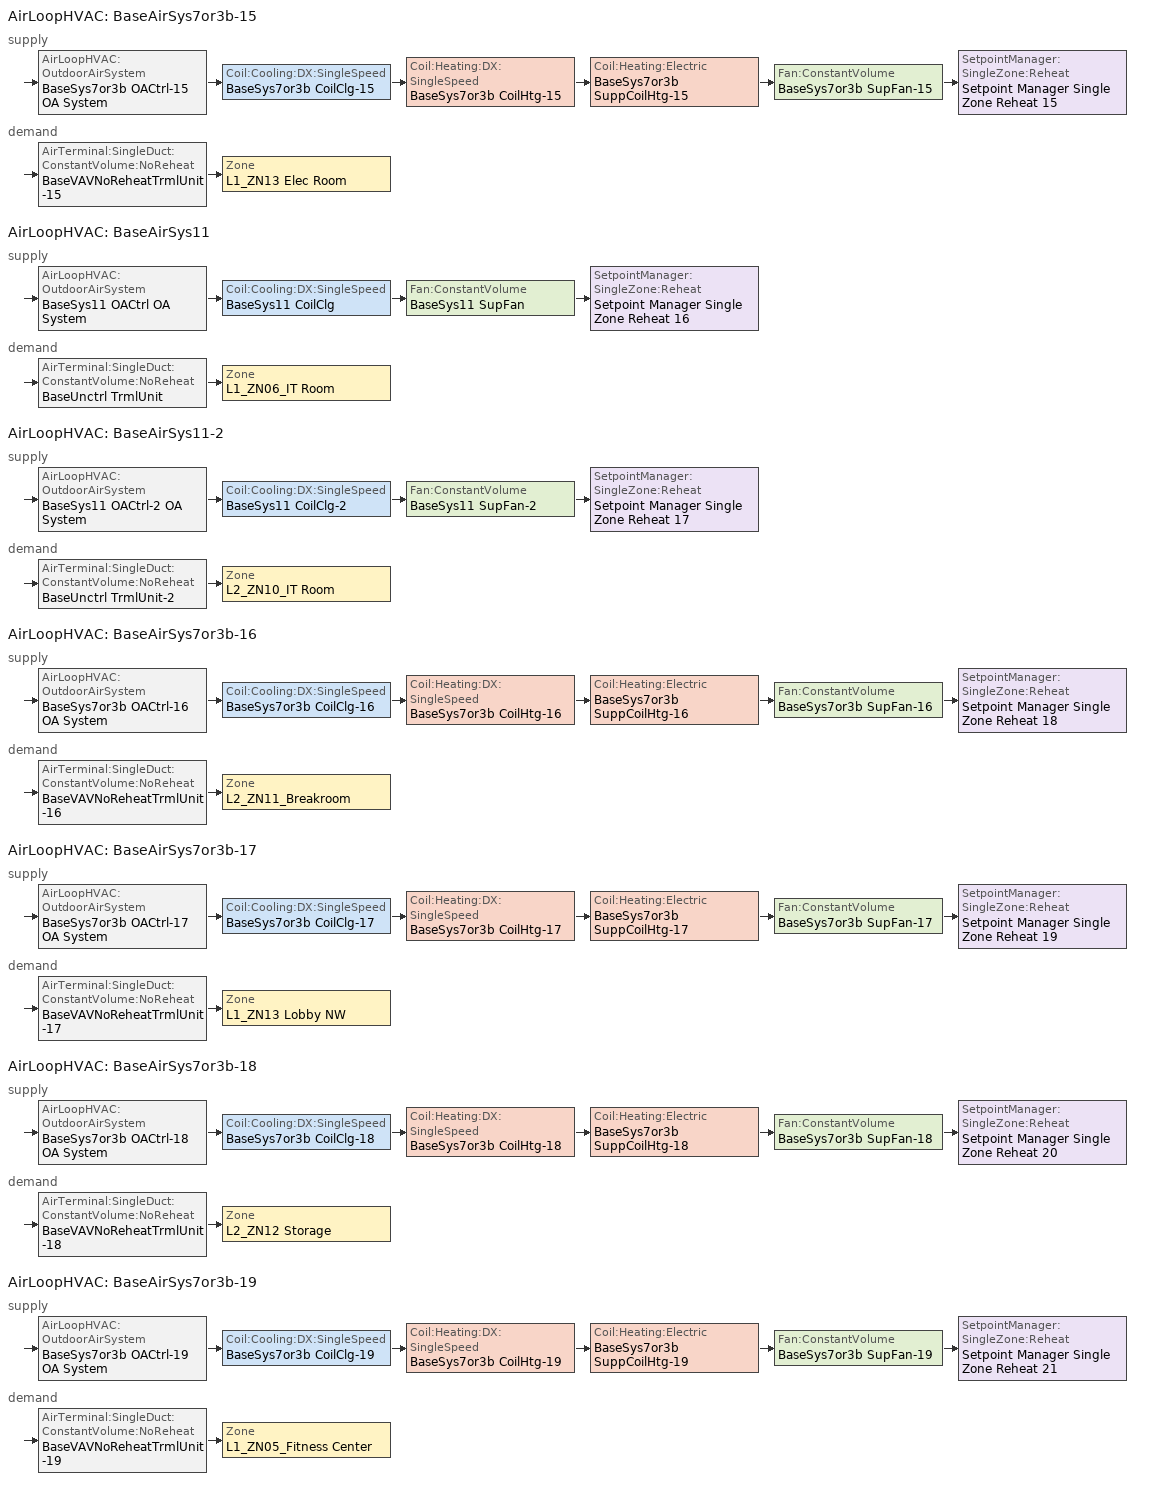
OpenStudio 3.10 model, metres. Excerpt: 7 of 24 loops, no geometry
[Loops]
AirLoopHVAC 'BaseAirSys7or3b-15'
 supply: AirLoopHVAC:OutdoorAirSystem 'BaseSys7or3b OACtrl-15 OA System' > Coil:Cooling:DX:SingleSpeed 'BaseSys7or3b CoilClg-15' > Coil:Heating:DX:SingleSpeed 'BaseSys7or3b CoilHtg-15' > Coil:Heating:Electric 'BaseSys7or3b SuppCoilHtg-15' > Fan:ConstantVolume 'BaseSys7or3b SupFan-15' > SetpointManager:SingleZone:Reheat 'Setpoint Manager Single Zone Reheat 15'
 demand: AirTerminal:SingleDuct:ConstantVolume:NoReheat 'BaseVAVNoReheatTrmlUnit-15' > Zone 'L1_ZN13 Elec Room'
AirLoopHVAC 'BaseAirSys11'
 supply: AirLoopHVAC:OutdoorAirSystem 'BaseSys11 OACtrl OA System' > Coil:Cooling:DX:SingleSpeed 'BaseSys11 CoilClg' > Fan:ConstantVolume 'BaseSys11 SupFan' > SetpointManager:SingleZone:Reheat 'Setpoint Manager Single Zone Reheat 16'
 demand: AirTerminal:SingleDuct:ConstantVolume:NoReheat 'BaseUnctrl TrmlUnit' > Zone 'L1_ZN06_IT Room'
AirLoopHVAC 'BaseAirSys11-2'
 supply: AirLoopHVAC:OutdoorAirSystem 'BaseSys11 OACtrl-2 OA System' > Coil:Cooling:DX:SingleSpeed 'BaseSys11 CoilClg-2' > Fan:ConstantVolume 'BaseSys11 SupFan-2' > SetpointManager:SingleZone:Reheat 'Setpoint Manager Single Zone Reheat 17'
 demand: AirTerminal:SingleDuct:ConstantVolume:NoReheat 'BaseUnctrl TrmlUnit-2' > Zone 'L2_ZN10_IT Room'
AirLoopHVAC 'BaseAirSys7or3b-16'
 supply: AirLoopHVAC:OutdoorAirSystem 'BaseSys7or3b OACtrl-16 OA System' > Coil:Cooling:DX:SingleSpeed 'BaseSys7or3b CoilClg-16' > Coil:Heating:DX:SingleSpeed 'BaseSys7or3b CoilHtg-16' > Coil:Heating:Electric 'BaseSys7or3b SuppCoilHtg-16' > Fan:ConstantVolume 'BaseSys7or3b SupFan-16' > SetpointManager:SingleZone:Reheat 'Setpoint Manager Single Zone Reheat 18'
 demand: AirTerminal:SingleDuct:ConstantVolume:NoReheat 'BaseVAVNoReheatTrmlUnit-16' > Zone 'L2_ZN11_Breakroom'
AirLoopHVAC 'BaseAirSys7or3b-17'
 supply: AirLoopHVAC:OutdoorAirSystem 'BaseSys7or3b OACtrl-17 OA System' > Coil:Cooling:DX:SingleSpeed 'BaseSys7or3b CoilClg-17' > Coil:Heating:DX:SingleSpeed 'BaseSys7or3b CoilHtg-17' > Coil:Heating:Electric 'BaseSys7or3b SuppCoilHtg-17' > Fan:ConstantVolume 'BaseSys7or3b SupFan-17' > SetpointManager:SingleZone:Reheat 'Setpoint Manager Single Zone Reheat 19'
 demand: AirTerminal:SingleDuct:ConstantVolume:NoReheat 'BaseVAVNoReheatTrmlUnit-17' > Zone 'L1_ZN13 Lobby NW'
AirLoopHVAC 'BaseAirSys7or3b-18'
 supply: AirLoopHVAC:OutdoorAirSystem 'BaseSys7or3b OACtrl-18 OA System' > Coil:Cooling:DX:SingleSpeed 'BaseSys7or3b CoilClg-18' > Coil:Heating:DX:SingleSpeed 'BaseSys7or3b CoilHtg-18' > Coil:Heating:Electric 'BaseSys7or3b SuppCoilHtg-18' > Fan:ConstantVolume 'BaseSys7or3b SupFan-18' > SetpointManager:SingleZone:Reheat 'Setpoint Manager Single Zone Reheat 20'
 demand: AirTerminal:SingleDuct:ConstantVolume:NoReheat 'BaseVAVNoReheatTrmlUnit-18' > Zone 'L2_ZN12 Storage'
AirLoopHVAC 'BaseAirSys7or3b-19'
 supply: AirLoopHVAC:OutdoorAirSystem 'BaseSys7or3b OACtrl-19 OA System' > Coil:Cooling:DX:SingleSpeed 'BaseSys7or3b CoilClg-19' > Coil:Heating:DX:SingleSpeed 'BaseSys7or3b CoilHtg-19' > Coil:Heating:Electric 'BaseSys7or3b SuppCoilHtg-19' > Fan:ConstantVolume 'BaseSys7or3b SupFan-19' > SetpointManager:SingleZone:Reheat 'Setpoint Manager Single Zone Reheat 21'
 demand: AirTerminal:SingleDuct:ConstantVolume:NoReheat 'BaseVAVNoReheatTrmlUnit-19' > Zone 'L1_ZN05_Fitness Center'
[Sizing:Zone] Zone Cooling Design Supply Air Temperature Input Method=TemperatureDifference; Zone Cooling Design Supply Air Temperature {C}=14; Zone Heating Design Supply Air Temperature Input Method=TemperatureDifference; Zone Heating Design Supply Air Temperature {C}=40; Zone Cooling Design Supply Air Humidity Ratio {kg-H2O/kg-air}=0.0085; Zone Heating Design Supply Air Humidity Ratio {kg-H2O/kg-air}=0.008; Zone Heating Sizing Factor=1; Zone Cooling Sizing Factor=1; Cooling Design Air Flow Method=DesignDay; Cooling Minimum Air Flow per Zone Floor Area {m3/s-m2}=0; Cooling Minimum Air Flow {m3/s}=0; Cooling Minimum Air Flow Fraction=0; Heating Design Air Flow Method=DesignDay; Heating Maximum Air Flow per Zone Floor Area {m3/s-m2}=0; Heating Maximum Air Flow {m3/s}=0; Heating Maximum Air Flow Fraction=0; Account for Dedicated Outdoor Air System=No; Dedicated Outdoor Air System Control Strategy=NeutralSupplyAir; Dedicated Outdoor Air Low Setpoint Temperature for Design {C}=autosize; Dedicated Outdoor Air High Setpoint Temperature for Design {C}=autosize; Zone Load Sizing Method=Sensible Load Only No Latent Load; Zone Latent Cooling Design Supply Air Humidity Ratio Input Method=HumidityRatioDifference; Zone Cooling Design Supply Air Humidity Ratio Difference {kgWater/kgDryAir}=0.005; Zone Latent Heating Design Supply Air Humidity Ratio Input Method=HumidityRatioDifference; Zone Humidification Design Supply Air Humidity Ratio Difference {kgWater/kgDryAir}=0.005; Sizing Option=Coincident
Name | Zone Cooling Design Supply Air Temperature Difference {deltaC} | Zone Heating Design Supply Air Temperature Difference {deltaC}
L1_ZN13 Elec Room; L2_ZN11_Breakroom; L1_ZN13 Lobby NW; L2_ZN12 Storage; L1_ZN05_Fitness Center | 11.1111 | 13.8889
L1_ZN06_IT Room; L2_ZN10_IT Room | 5.55556 | 19.4444
[Zone equipment]
L1_ZN13 Elec Room: L1_ZN13 Elec Room BaseExhFan, BaseVAVNoReheatTrmlUnit-15
L1_ZN06_IT Room: BaseUnctrl TrmlUnit
L2_ZN10_IT Room: BaseUnctrl TrmlUnit-2
L2_ZN11_Breakroom: L2_ZN11_Breakroom BaseExhFan, BaseVAVNoReheatTrmlUnit-16
L1_ZN13 Lobby NW: L1_ZN13 Lobby NW BaseExhFan, BaseVAVNoReheatTrmlUnit-17
L2_ZN12 Storage: L2_ZN12 Storage BaseExhFan, BaseVAVNoReheatTrmlUnit-18
L1_ZN05_Fitness Center: L1_ZN05_Fitness Center BaseExhFan, BaseVAVNoReheatTrmlUnit-19
[AirLoopHVAC] Design Return Air Flow Fraction of Supply Air Flow=1
Name | Availability Schedule | Design Supply Air Flow Rate {m3/s}
BaseAirSys7or3b-15 | SchoolHVACAvail | 0.04793
BaseAirSys11 | DataHVACAvail | 0.348464
BaseAirSys11-2 | DataHVACAvail | 0.361862
BaseAirSys7or3b-16 | SchoolHVACAvail | 0.356682
BaseAirSys7or3b-17 | SchoolHVACAvail | 0.283128
BaseAirSys7or3b-18 | SchoolHVACAvail | 0.230601
BaseAirSys7or3b-19 | SchoolHVACAvail | 0.571089
[Sizing:System] Central Heating Maximum System Air Flow Ratio=1; Preheat Design Temperature {C}=5.68434e-14; Preheat Design Humidity Ratio {kg-H2O/kg-Air}=0; Precool Design Temperature {C}=5.68434e-14; Precool Design Humidity Ratio {kg-H2O/kg-Air}=0; Central Heating Design Supply Air Temperature {C}=35; Sizing Option=NonCoincident; 100% Outdoor Air in Cooling=No; 100% Outdoor Air in Heating=No; Central Cooling Design Supply Air Humidity Ratio {kg-H2O/kg-Air}=0.0085; Central Heating Design Supply Air Humidity Ratio {kg-H2O/kg-Air}=0.008; Zone Maximum Outdoor Air Fraction=1; Cooling Supply Air Flow Rate Per Floor Area {m3/s-m2}=0.00996765; Cooling Fraction of Autosized Cooling Supply Air Flow Rate=1; Cooling Supply Air Flow Rate Per Unit Cooling Capacity {m3/s-W}=3.94755e-05; Heating Supply Air Flow Rate Per Floor Area {m3/s-m2}=0.00996765; Heating Fraction of Autosized Heating Supply Air Flow Rate=1; Heating Fraction of Autosized Cooling Supply Air Flow Rate=1; Heating Supply Air Flow Rate Per Unit Heating Capacity {m3/s-W}=3.15882e-05; Cooling Design Capacity Method=CoolingDesignCapacity; Cooling Design Capacity {W}=autosize; Cooling Design Capacity Per Floor Area {W/m2}=234.7; Fraction of Autosized Cooling Design Capacity=1; Heating Design Capacity Method=HeatingDesignCapacity; Heating Design Capacity {W}=autosize; Heating Design Capacity Per Floor Area {W/m2}=157; Fraction of Autosized Heating Design Capacity=1; Central Cooling Capacity Control Method=OnOff; Occupant Diversity=autosize
Name | Central Cooling Design Supply Air Temperature {C}
BaseAirSys7or3b-15; BaseAirSys7or3b-16; BaseAirSys7or3b-17; BaseAirSys7or3b-18; BaseAirSys7or3b-19 | 12.7778
BaseAirSys11; BaseAirSys11-2 | 18.3333
[Controller:OutdoorAir] Minimum Outdoor Air Flow Rate {m3/s}=0; Maximum Outdoor Air Flow Rate {m3/s}=Autosize; Economizer Control Action Type=ModulateFlow; Lockout Type=NoLockout; Minimum Limit Type=FixedMinimum; High Humidity Control=No; High Humidity Outdoor Air Flow Ratio=1; Control High Indoor Humidity Based on Outdoor Humidity Ratio=Yes; Heat Recovery Bypass Control Type=BypassWhenWithinEconomizerLimits; Economizer Operation Staging=InterlockedWithMechanicalCooling
Name | Economizer Control Type | Economizer Maximum Limit Enthalpy {J/kg} | Minimum Outdoor Air Schedule | Controller Mechanical Ventilation | Economizer Maximum Limit Dry-Bulb Temperature {C} | Maximum Fraction of Outdoor Air Schedule
BaseSys7or3b OACtrl-15 | NoEconomizer | 64000 | BaseSys7or3b OACtrl-15 Schedule | BaseSys7or3b OACtrl-15 Mech Vent Controller
BaseSys11 OACtrl | NoEconomizer | 64000 | BaseSys11 OACtrl Schedule | BaseSys11 OACtrl Mech Vent Controller
BaseSys11 OACtrl-2 | NoEconomizer | 64000 | BaseSys11 OACtrl-2 Schedule | BaseSys11 OACtrl-2 Mech Vent Controller
BaseSys7or3b OACtrl-16 | NoEconomizer | 64000 | BaseSys7or3b OACtrl-16 Schedule | BaseSys7or3b OACtrl-16 Mech Vent Controller
BaseSys7or3b OACtrl-17 | NoEconomizer | 64000 | BaseSys7or3b OACtrl-17 Schedule | BaseSys7or3b OACtrl-17 Mech Vent Controller
BaseSys7or3b OACtrl-18 | NoEconomizer | 64000 | BaseSys7or3b OACtrl-18 Schedule | BaseSys7or3b OACtrl-18 Mech Vent Controller
BaseSys7or3b OACtrl-19 | FixedDryBulb | 116300 | BaseSys7or3b OACtrl-19 Schedule | BaseSys7or3b OACtrl-19 Mech Vent Controller | 21.6667 | BaseSys7or3b OACtrl-19 Max OA Schedule
[Controller:MechanicalVentilation] Availability Schedule=Always On Discrete
Name | Demand Controlled Ventilation
BaseSys7or3b OACtrl-15 Mech Vent Controller; BaseSys11 OACtrl Mech Vent Controller; BaseSys11 OACtrl-2 Mech Vent Controller; BaseSys7or3b OACtrl-16 Mech Vent Controller; BaseSys7or3b OACtrl-17 Mech Vent Controller; BaseSys7or3b OACtrl-18 Mech Vent Controller
BaseSys7or3b OACtrl-19 Mech Vent Controller | Yes
[AirLoopHVAC:OutdoorAirSystem]
Name | Controller
BaseSys7or3b OACtrl-15 OA System | BaseSys7or3b OACtrl-15
BaseSys11 OACtrl OA System | BaseSys11 OACtrl
BaseSys11 OACtrl-2 OA System | BaseSys11 OACtrl-2
BaseSys7or3b OACtrl-16 OA System | BaseSys7or3b OACtrl-16
BaseSys7or3b OACtrl-17 OA System | BaseSys7or3b OACtrl-17
BaseSys7or3b OACtrl-18 OA System | BaseSys7or3b OACtrl-18
BaseSys7or3b OACtrl-19 OA System | BaseSys7or3b OACtrl-19
[Fan:ConstantVolume] Availability Schedule=Always On Discrete; Fan Total Efficiency=0.55575; Motor Efficiency=0.855; Motor In Airstream Fraction=1
Name | Pressure Rise {Pa} | Maximum Flow Rate {m3/s}
BaseSys7or3b SupFan-15 | 855.117 | 0.04793
BaseSys11 SupFan | 683.321 | 0.348464
BaseSys11 SupFan-2 | 683.321 | 0.361862
BaseSys7or3b SupFan-16 | 827.842 | 0.356682
BaseSys7or3b SupFan-17 | 827.842 | 0.283128
BaseSys7or3b SupFan-18 | 855.117 | 0.230601
BaseSys7or3b SupFan-19 | 834.963 | 0.571089
[Coil:Heating:Electric]
Name | Availability Schedule | Nominal Capacity {W}
BaseSys7or3b SuppCoilHtg-15 | BaseSys7or3b SuppCoilHtg-15 AvailSch | 546.056
BaseSys7or3b SuppCoilHtg-16 | BaseSys7or3b SuppCoilHtg-16 AvailSch | 5761.1
BaseSys7or3b SuppCoilHtg-17 | BaseSys7or3b SuppCoilHtg-17 AvailSch | 4524.67
BaseSys7or3b SuppCoilHtg-18 | BaseSys7or3b SuppCoilHtg-18 AvailSch | 3082.96
BaseSys7or3b SuppCoilHtg-19 | BaseSys7or3b SuppCoilHtg-19 AvailSch | 9053.79
[Coil:Heating:DX:SingleSpeed] Availability Schedule=Always On Discrete; Rated COP {W/W}=3.52162; Rated Supply Fan Power Per Volume Flow Rate 2017 {W/(m3/s)}=773.3; Rated Supply Fan Power Per Volume Flow Rate 2023 {W/(m3/s)}=934.4; Total Heating Capacity Function of Temperature Curve=CoilHtgHPQRatio_fToadbSI; Total Heating Capacity Function of Flow Fraction Curve=CoilHtgHPQRatio_fCFMRatio; Energy Input Ratio Function of Temperature Curve=CoilHtgHPEIRRatio_fToadbSI; Energy Input Ratio Function of Flow Fraction Curve=CoilHtgHPEIRRatio_fCFMRatio; Part Load Fraction Correlation Curve=CoilHtgHPEIRRatio_fQFrac; Minimum Outdoor Dry-Bulb Temperature for Compressor Operation {C}=-8.33333; Maximum Outdoor Dry-Bulb Temperature for Defrost Operation {C}=4.44444; Maximum Outdoor Dry-Bulb Temperature for Crankcase Heater Operation {C}=10; Defrost Strategy=ReverseCycle; Defrost Control=Timed; Defrost Time Period Fraction=0.058333; Resistive Defrost Heater Capacity {W}=2000
Name | Rated Total Heating Capacity {W} | Rated Air Flow Rate {m3/s} | Defrost Energy Input Ratio Function of Temperature Curve | Crankcase Heater Capacity {W}
BaseSys7or3b CoilHtg-15 | 878.234 | 0.04793 | BaseSys7or3b CoilHtg-15 Defrost Curve | 2.39345
BaseSys7or3b CoilHtg-16 | 7203.57 | 0.356682 | BaseSys7or3b CoilHtg-16 Defrost Curve | 19.6318
BaseSys7or3b CoilHtg-17 | 6062.82 | 0.283128 | BaseSys7or3b CoilHtg-17 Defrost Curve | 16.523
BaseSys7or3b CoilHtg-18 | 4588.76 | 0.230601 | BaseSys7or3b CoilHtg-18 Defrost Curve | 12.5057
BaseSys7or3b CoilHtg-19 | 10944.3 | 0.571089 | BaseSys7or3b CoilHtg-19 Defrost Curve | 29.8267
[Coil:Cooling:DX:SingleSpeed] Availability Schedule=Always On Discrete; Rated Evaporator Fan Power Per Volume Flow Rate 2017 {W/(m3/s)}=773.3; Rated Evaporator Fan Power Per Volume Flow Rate 2023 {W/(m3/s)}=934.4; Total Cooling Capacity Function of Temperature Curve=CoilClgDXQRatio_fTwbToadbSI; Total Cooling Capacity Function of Flow Fraction Curve=CoilClgDXSnglQRatio_fCFMRatio; Energy Input Ratio Function of Flow Fraction Curve=CoilClgDXSnglEIRRatio_fCFMRatio; Part Load Fraction Correlation Curve=CoilClgDXSEEREIRRatio_fQFrac; Minimum Outdoor Dry-Bulb Temperature for Compressor Operation {C}=-25; Nominal Time for Condensate Removal to Begin {s}=0; Ratio of Initial Moisture Evaporation Rate and Steady State Latent Capacity=0; Maximum Cycling Rate {cycles/hr}=0; Latent Capacity Time Constant {s}=0; Condenser Type=AirCooled; Evaporative Condenser Effectiveness=0.9; Evaporative Condenser Air Flow Rate {m3/s}=autosize; Evaporative Condenser Pump Rated Power Consumption {W}=autosize; Maximum Outdoor Dry-Bulb Temperature for Crankcase Heater Operation {C}=10; Basin Heater Capacity {W/K}=0; Basin Heater Setpoint Temperature {C}=2
Name | Rated Total Cooling Capacity {W} | Rated Sensible Heat Ratio | Rated COP {W/W} | Rated Air Flow Rate {m3/s} | Energy Input Ratio Function of Temperature Curve | Crankcase Heater Capacity {W}
BaseSys7or3b CoilClg-15 | 878.234 | autosize | 4.07563 | 0.04793 | CoilClgDXSEEREIR_fTwbToadbSI-15 | 0
BaseSys11 CoilClg | 6261.17 | 1 | 3.67345 | 0.348464 | CoilClgDXEIRRatio_fTwbToadbSI | 16.585
BaseSys11 CoilClg-2 | 6501.93 | 1 | 3.67345 | 0.361862 | CoilClgDXEIRRatio_fTwbToadbSI | 17.2227
BaseSys7or3b CoilClg-16 | 7203.57 | autosize | 4.07563 | 0.356682 | CoilClgDXSEEREIR_fTwbToadbSI-16 | 0
BaseSys7or3b CoilClg-17 | 6062.82 | autosize | 4.07563 | 0.283128 | CoilClgDXSEEREIR_fTwbToadbSI-17 | 0
BaseSys7or3b CoilClg-18 | 4588.76 | autosize | 4.07563 | 0.230601 | CoilClgDXSEEREIR_fTwbToadbSI-18 | 0
BaseSys7or3b CoilClg-19 | 10944.3 | autosize | 4.07563 | 0.571089 | CoilClgDXSEEREIR_fTwbToadbSI-19 | 0
[SetpointManager:SingleZone:Reheat] Minimum Supply Air Temperature {C}=-99; Maximum Supply Air Temperature {C}=99
Name | Control Zone | Setpoint Node or NodeList
Setpoint Manager Single Zone Reheat 15 | L1_ZN13 Elec Room | BaseSys7or3b SupFan-15 Outlet Node
Setpoint Manager Single Zone Reheat 16 | L1_ZN06_IT Room | BaseSys11 SupFan Outlet Node
Setpoint Manager Single Zone Reheat 17 | L2_ZN10_IT Room | BaseSys11 SupFan-2 Outlet Node
Setpoint Manager Single Zone Reheat 18 | L2_ZN11_Breakroom | BaseSys7or3b SupFan-16 Outlet Node
Setpoint Manager Single Zone Reheat 19 | L1_ZN13 Lobby NW | BaseSys7or3b SupFan-17 Outlet Node
Setpoint Manager Single Zone Reheat 20 | L2_ZN12 Storage | BaseSys7or3b SupFan-18 Outlet Node
Setpoint Manager Single Zone Reheat 21 | L1_ZN05_Fitness Center | BaseSys7or3b SupFan-19 Outlet Node
[Fan:ZoneExhaust] Availability Schedule=SchoolHVACAvail; Fan Total Efficiency=0.55575; System Availability Manager Coupling Mode=Decoupled; Balanced Exhaust Fraction Schedule=On
Name | Pressure Rise {Pa} | Maximum Flow Rate {m3/s}
L1_ZN13 Elec Room BaseExhFan | 654.944 | 0.00139482
L2_ZN11_Breakroom BaseExhFan | 492.249 | 0.0335757
L1_ZN13 Lobby NW BaseExhFan | 505.735 | 0.0259412
L2_ZN12 Storage BaseExhFan | 343.449 | 0.0127972
L1_ZN05_Fitness Center BaseExhFan | 436.785 | 0.0512719
[AirTerminal:SingleDuct:ConstantVolume:NoReheat] Availability Schedule=Always On Discrete
Name | Maximum Air Flow Rate {m3/s}
BaseVAVNoReheatTrmlUnit-15 | 0.04793
BaseUnctrl TrmlUnit | 0.348464
BaseUnctrl TrmlUnit-2 | 0.361862
BaseVAVNoReheatTrmlUnit-16 | 0.356682
BaseVAVNoReheatTrmlUnit-17 | 0.283128
BaseVAVNoReheatTrmlUnit-18 | 0.230601
BaseVAVNoReheatTrmlUnit-19 | 0.571089
[Curve:Biquadratic]
Name | Coefficient1 Constant | Coefficient2 x | Coefficient3 x**2 | Coefficient4 y | Coefficient5 y**2 | Coefficient6 x*y | Minimum Value of x | Maximum Value of x | Minimum Value of y | Maximum Value of y
CoilClgDXQRatio_fTwbToadbSI | 0.86779 | 0.014245 | 0.000554 | -0.007569 | 3.2e-05 | -0.000191 | 13.89 | 25 | 23.89 | 46.11
CoilClgDXEIRRatio_fTwbToadbSI | 0.116709 | 0.028458 | -0.000411 | 0.021422 | 0.000162 | -0.00068 | 13.89 | 25 | 23.89 | 46.11
BaseSys7or3b CoilHtg-15 Defrost Curve; BaseSys7or3b CoilHtg-16 Defrost Curve; BaseSys7or3b CoilHtg-17 Defrost Curve; BaseSys7or3b CoilHtg-18 Defrost Curve; BaseSys7or3b CoilHtg-19 Defrost Curve | 1 | 0 | 0 | 0 | 0 | 0 | 0 | 1 | 0 | 1
[Curve:Cubic]
Name | Coefficient1 Constant | Coefficient2 x | Coefficient3 x**2 | Coefficient4 x**3 | Minimum Value of x | Maximum Value of x | Minimum Curve Output | Maximum Curve Output
CoilClgDXSEEREIRRatio_fQFrac | 1 | 0 | 0 | 0 | 0.7 | 1
CoilHtgHPQRatio_fToadbSI | 0.729009 | 0.031928 | 0.000136 | -9e-06 | 0 | 10 | 0.17 | 1.05
CoilHtgHPEIRRatio_fToadbSI | 1.21829 | -0.036117 | 0.00142 | -2.7e-05 | 0 | 10 | 0.97 | 3.18
[Curve:Quadratic] Minimum Value of x=0
Name | Coefficient1 Constant | Coefficient2 x | Coefficient3 x**2 | Maximum Value of x | Minimum Curve Output | Maximum Curve Output
CoilClgDXSnglQRatio_fCFMRatio | 0.8 | 0.2 | 0 | 100 | 0.8
CoilClgDXSnglEIRRatio_fCFMRatio | 1.156 | -0.1816 | 0.0256 | 100
CoilHtgHPQRatio_fCFMRatio | 0.84 | 0.16 | 0 | 100 | 0.84
CoilHtgHPEIRRatio_fQFrac | 0.85 | 0.15 | 0 | 1 | 0.85 | 1
CoilHtgHPEIRRatio_fCFMRatio | 1.3824 | -0.4336 | 0.0512 | 1
[Table:MultiVariableLookup]
CoilClgDXSEEREIR_fTwbToadbSI-15; CoilClgDXSEEREIR_fTwbToadbSI-16; CoilClgDXSEEREIR_fTwbToadbSI-17; CoilClgDXSEEREIR_fTwbToadbSI-18; CoilClgDXSEEREIR_fTwbToadbSI-19: EvaluateCurveToLimits, BiQuadratic, 1, Temperature, Temperature, Dimensionless, 2, 19.44, 35, 1, 19.44, 27.78, 0.78414, 19.44, 43.33, 1.21791, 13.89, 35, 1.16301, 13.89, 27.78, 0.916875, 13.89, 43.33, 1.41138, 25, 35, 0.884805, 25, 27.78, 0.690413, 25, 43.33, 1.08116
[Schedule:Day]
OnDay; AllOnHVACAvailDay; DataHVACAvailSun; DataHVACAvailWD; DataHVACAvailSat; BaseSys7or3b OACtrl-15 Schedule Week 1 Summer; BaseSys7or3b OACtrl-15 Schedule Week 1 Winter; BaseSys11 OACtrl Schedule Week 1 Sunday; BaseSys11 OACtrl Schedule Week 1 Monday; BaseSys11 OACtrl Schedule Week 1 Tuesday; BaseSys11 OACtrl Schedule Week 1 Wednesday; BaseSys11 OACtrl Schedule Week 1 Thursday; BaseSys11 OACtrl Schedule Week 1 Friday; BaseSys11 OACtrl Schedule Week 1 Saturday; BaseSys11 OACtrl Schedule Week 1 Holiday; BaseSys11 OACtrl Schedule Week 1 Summer; BaseSys11 OACtrl Schedule Week 1 Winter; BaseSys11 OACtrl Schedule Week 1 Custom 1; BaseSys11 OACtrl Schedule Week 1 Custom 2; BaseSys11 OACtrl-2 Schedule Week 1 Sunday; BaseSys11 OACtrl-2 Schedule Week 1 Monday; BaseSys11 OACtrl-2 Schedule Week 1 Tuesday; BaseSys11 OACtrl-2 Schedule Week 1 Wednesday; BaseSys11 OACtrl-2 Schedule Week 1 Thursday; BaseSys11 OACtrl-2 Schedule Week 1 Friday; BaseSys11 OACtrl-2 Schedule Week 1 Saturday; BaseSys11 OACtrl-2 Schedule Week 1 Holiday; BaseSys11 OACtrl-2 Schedule Week 1 Summer; BaseSys11 OACtrl-2 Schedule Week 1 Winter; BaseSys11 OACtrl-2 Schedule Week 1 Custom 1; BaseSys11 OACtrl-2 Schedule Week 1 Custom 2; BaseSys7or3b OACtrl-16 Schedule Week 1 Summer; BaseSys7or3b OACtrl-16 Schedule Week 1 Winter; BaseSys7or3b OACtrl-17 Schedule Week 1 Summer; BaseSys7or3b OACtrl-17 Schedule Week 1 Winter; BaseSys7or3b OACtrl-18 Schedule Week 1 Summer; BaseSys7or3b OACtrl-18 Schedule Week 1 Winter; BaseSys7or3b OACtrl-19 Schedule Week 1 Summer; BaseSys7or3b OACtrl-19 Schedule Week 1 Winter: 1, 0, 1, 2, 0, 1, 3, 0, 1, 4, 0, 1, 5, 0, 1, 6, 0, 1, 7, 0, 1, 8, 0, 1, 9, 0, 1, 10, 0, 1, 11, 0, 1, 12, 0, 1, 13, 0, 1, 14, 0, 1, 15, 0, 1, 16, 0, 1, 17, 0, 1, 18, 0, 1, 19, 0, 1, 20, 0, 1, 21, 0, 1, 22, 0, 1, 23, 0, 1, 24, 0, 1
SchoolHVACAvailSun; BaseSys7or3b OACtrl-15 Schedule Week 1 Sunday; BaseSys7or3b OACtrl-15 Schedule Week 1 Holiday; BaseSys7or3b OACtrl-15 Schedule Week 1 Custom 1; BaseSys7or3b OACtrl-15 Schedule Week 1 Custom 2; BaseSys7or3b OACtrl-16 Schedule Week 1 Sunday; BaseSys7or3b OACtrl-16 Schedule Week 1 Holiday; BaseSys7or3b OACtrl-16 Schedule Week 1 Custom 1; BaseSys7or3b OACtrl-16 Schedule Week 1 Custom 2; BaseSys7or3b OACtrl-17 Schedule Week 1 Sunday; BaseSys7or3b OACtrl-17 Schedule Week 1 Holiday; BaseSys7or3b OACtrl-17 Schedule Week 1 Custom 1; BaseSys7or3b OACtrl-17 Schedule Week 1 Custom 2; BaseSys7or3b OACtrl-18 Schedule Week 1 Sunday; BaseSys7or3b OACtrl-18 Schedule Week 1 Holiday; BaseSys7or3b OACtrl-18 Schedule Week 1 Custom 1; BaseSys7or3b OACtrl-18 Schedule Week 1 Custom 2; BaseSys7or3b OACtrl-19 Schedule Week 1 Sunday; BaseSys7or3b OACtrl-19 Schedule Week 1 Holiday; BaseSys7or3b OACtrl-19 Schedule Week 1 Custom 1; BaseSys7or3b OACtrl-19 Schedule Week 1 Custom 2: 1, 0, 0, 2, 0, 0, 3, 0, 0, 4, 0, 0, 5, 0, 0, 6, 0, 0, 7, 0, 0, 8, 0, 0, 9, 0, 0, 10, 0, 0, 11, 0, 0, 12, 0, 0, 13, 0, 0, 14, 0, 0, 15, 0, 0, 16, 0, 0, 17, 0, 0, 18, 0, 0, 19, 0, 0, 20, 0, 0, 21, 0, 0, 22, 0, 0, 23, 0, 0, 24, 0, 0
SchoolHVACAvailWD; BaseSys7or3b OACtrl-15 Schedule Week 1 Monday; BaseSys7or3b OACtrl-15 Schedule Week 1 Tuesday; BaseSys7or3b OACtrl-15 Schedule Week 1 Wednesday; BaseSys7or3b OACtrl-15 Schedule Week 1 Thursday; BaseSys7or3b OACtrl-15 Schedule Week 1 Friday; BaseSys7or3b OACtrl-16 Schedule Week 1 Monday; BaseSys7or3b OACtrl-16 Schedule Week 1 Tuesday; BaseSys7or3b OACtrl-16 Schedule Week 1 Wednesday; BaseSys7or3b OACtrl-16 Schedule Week 1 Thursday; BaseSys7or3b OACtrl-16 Schedule Week 1 Friday; BaseSys7or3b OACtrl-17 Schedule Week 1 Monday; BaseSys7or3b OACtrl-17 Schedule Week 1 Tuesday; BaseSys7or3b OACtrl-17 Schedule Week 1 Wednesday; BaseSys7or3b OACtrl-17 Schedule Week 1 Thursday; BaseSys7or3b OACtrl-17 Schedule Week 1 Friday; BaseSys7or3b OACtrl-18 Schedule Week 1 Monday; BaseSys7or3b OACtrl-18 Schedule Week 1 Tuesday; BaseSys7or3b OACtrl-18 Schedule Week 1 Wednesday; BaseSys7or3b OACtrl-18 Schedule Week 1 Thursday; BaseSys7or3b OACtrl-18 Schedule Week 1 Friday; BaseSys7or3b OACtrl-19 Schedule Week 1 Monday; BaseSys7or3b OACtrl-19 Schedule Week 1 Tuesday; BaseSys7or3b OACtrl-19 Schedule Week 1 Wednesday; BaseSys7or3b OACtrl-19 Schedule Week 1 Thursday; BaseSys7or3b OACtrl-19 Schedule Week 1 Friday: 1, 0, 0, 2, 0, 0, 3, 0, 0, 4, 0, 0, 5, 0, 0, 6, 0, 0, 7, 0, 1, 8, 0, 1, 9, 0, 1, 10, 0, 1, 11, 0, 1, 12, 0, 1, 13, 0, 1, 14, 0, 1, 15, 0, 1, 16, 0, 1, 17, 0, 1, 18, 0, 1, 19, 0, 1, 20, 0, 1, 21, 0, 1, 22, 0, 1, 23, 0, 0, 24, 0, 0
SchoolHVACAvailSat; BaseSys7or3b OACtrl-15 Schedule Week 1 Saturday; BaseSys7or3b OACtrl-16 Schedule Week 1 Saturday; BaseSys7or3b OACtrl-17 Schedule Week 1 Saturday; BaseSys7or3b OACtrl-18 Schedule Week 1 Saturday; BaseSys7or3b OACtrl-19 Schedule Week 1 Saturday: 1, 0, 0, 2, 0, 0, 3, 0, 0, 4, 0, 0, 5, 0, 0, 6, 0, 0, 7, 0, 0, 8, 0, 1, 9, 0, 1, 10, 0, 1, 11, 0, 1, 12, 0, 1, 13, 0, 1, 14, 0, 0, 15, 0, 0, 16, 0, 0, 17, 0, 0, 18, 0, 0, 19, 0, 0, 20, 0, 0, 21, 0, 0, 22, 0, 0, 23, 0, 0, 24, 0, 0
BaseSys7or3b OACtrl-19 Max OA Schedule Day Schedule: 24, 0, 1
[Schedule:Week]
SchoolHVACAvailWk: SchoolHVACAvailSun, SchoolHVACAvailWD, SchoolHVACAvailWD, SchoolHVACAvailWD, SchoolHVACAvailWD, SchoolHVACAvailWD, SchoolHVACAvailSat, SchoolHVACAvailSun, AllOnHVACAvailDay, AllOnHVACAvailDay, SchoolHVACAvailSun, SchoolHVACAvailSun
OnWk: OnDay, OnDay, OnDay, OnDay, OnDay, OnDay, OnDay, OnDay, OnDay, OnDay, OnDay, OnDay
DataHVACAvailWk: DataHVACAvailSun, DataHVACAvailWD, DataHVACAvailWD, DataHVACAvailWD, DataHVACAvailWD, DataHVACAvailWD, DataHVACAvailSat, DataHVACAvailSun, AllOnHVACAvailDay, AllOnHVACAvailDay, DataHVACAvailSun, DataHVACAvailSun
BaseSys7or3b OACtrl-15 Schedule Week 1: BaseSys7or3b OACtrl-15 Schedule Week 1 Sunday, BaseSys7or3b OACtrl-15 Schedule Week 1 Monday, BaseSys7or3b OACtrl-15 Schedule Week 1 Tuesday, BaseSys7or3b OACtrl-15 Schedule Week 1 Wednesday, BaseSys7or3b OACtrl-15 Schedule Week 1 Thursday, BaseSys7or3b OACtrl-15 Schedule Week 1 Friday, BaseSys7or3b OACtrl-15 Schedule Week 1 Saturday, BaseSys7or3b OACtrl-15 Schedule Week 1 Holiday, BaseSys7or3b OACtrl-15 Schedule Week 1 Summer, BaseSys7or3b OACtrl-15 Schedule Week 1 Winter, BaseSys7or3b OACtrl-15 Schedule Week 1 Custom 1, BaseSys7or3b OACtrl-15 Schedule Week 1 Custom 2
BaseSys11 OACtrl Schedule Week 1: BaseSys11 OACtrl Schedule Week 1 Sunday, BaseSys11 OACtrl Schedule Week 1 Monday, BaseSys11 OACtrl Schedule Week 1 Tuesday, BaseSys11 OACtrl Schedule Week 1 Wednesday, BaseSys11 OACtrl Schedule Week 1 Thursday, BaseSys11 OACtrl Schedule Week 1 Friday, BaseSys11 OACtrl Schedule Week 1 Saturday, BaseSys11 OACtrl Schedule Week 1 Holiday, BaseSys11 OACtrl Schedule Week 1 Summer, BaseSys11 OACtrl Schedule Week 1 Winter, BaseSys11 OACtrl Schedule Week 1 Custom 1, BaseSys11 OACtrl Schedule Week 1 Custom 2
BaseSys11 OACtrl-2 Schedule Week 1: BaseSys11 OACtrl-2 Schedule Week 1 Sunday, BaseSys11 OACtrl-2 Schedule Week 1 Monday, BaseSys11 OACtrl-2 Schedule Week 1 Tuesday, BaseSys11 OACtrl-2 Schedule Week 1 Wednesday, BaseSys11 OACtrl-2 Schedule Week 1 Thursday, BaseSys11 OACtrl-2 Schedule Week 1 Friday, BaseSys11 OACtrl-2 Schedule Week 1 Saturday, BaseSys11 OACtrl-2 Schedule Week 1 Holiday, BaseSys11 OACtrl-2 Schedule Week 1 Summer, BaseSys11 OACtrl-2 Schedule Week 1 Winter, BaseSys11 OACtrl-2 Schedule Week 1 Custom 1, BaseSys11 OACtrl-2 Schedule Week 1 Custom 2
BaseSys7or3b OACtrl-16 Schedule Week 1: BaseSys7or3b OACtrl-16 Schedule Week 1 Sunday, BaseSys7or3b OACtrl-16 Schedule Week 1 Monday, BaseSys7or3b OACtrl-16 Schedule Week 1 Tuesday, BaseSys7or3b OACtrl-16 Schedule Week 1 Wednesday, BaseSys7or3b OACtrl-16 Schedule Week 1 Thursday, BaseSys7or3b OACtrl-16 Schedule Week 1 Friday, BaseSys7or3b OACtrl-16 Schedule Week 1 Saturday, BaseSys7or3b OACtrl-16 Schedule Week 1 Holiday, BaseSys7or3b OACtrl-16 Schedule Week 1 Summer, BaseSys7or3b OACtrl-16 Schedule Week 1 Winter, BaseSys7or3b OACtrl-16 Schedule Week 1 Custom 1, BaseSys7or3b OACtrl-16 Schedule Week 1 Custom 2
BaseSys7or3b OACtrl-17 Schedule Week 1: BaseSys7or3b OACtrl-17 Schedule Week 1 Sunday, BaseSys7or3b OACtrl-17 Schedule Week 1 Monday, BaseSys7or3b OACtrl-17 Schedule Week 1 Tuesday, BaseSys7or3b OACtrl-17 Schedule Week 1 Wednesday, BaseSys7or3b OACtrl-17 Schedule Week 1 Thursday, BaseSys7or3b OACtrl-17 Schedule Week 1 Friday, BaseSys7or3b OACtrl-17 Schedule Week 1 Saturday, BaseSys7or3b OACtrl-17 Schedule Week 1 Holiday, BaseSys7or3b OACtrl-17 Schedule Week 1 Summer, BaseSys7or3b OACtrl-17 Schedule Week 1 Winter, BaseSys7or3b OACtrl-17 Schedule Week 1 Custom 1, BaseSys7or3b OACtrl-17 Schedule Week 1 Custom 2
BaseSys7or3b OACtrl-18 Schedule Week 1: BaseSys7or3b OACtrl-18 Schedule Week 1 Sunday, BaseSys7or3b OACtrl-18 Schedule Week 1 Monday, BaseSys7or3b OACtrl-18 Schedule Week 1 Tuesday, BaseSys7or3b OACtrl-18 Schedule Week 1 Wednesday, BaseSys7or3b OACtrl-18 Schedule Week 1 Thursday, BaseSys7or3b OACtrl-18 Schedule Week 1 Friday, BaseSys7or3b OACtrl-18 Schedule Week 1 Saturday, BaseSys7or3b OACtrl-18 Schedule Week 1 Holiday, BaseSys7or3b OACtrl-18 Schedule Week 1 Summer, BaseSys7or3b OACtrl-18 Schedule Week 1 Winter, BaseSys7or3b OACtrl-18 Schedule Week 1 Custom 1, BaseSys7or3b OACtrl-18 Schedule Week 1 Custom 2
BaseSys7or3b OACtrl-19 Schedule Week 1: BaseSys7or3b OACtrl-19 Schedule Week 1 Sunday, BaseSys7or3b OACtrl-19 Schedule Week 1 Monday, BaseSys7or3b OACtrl-19 Schedule Week 1 Tuesday, BaseSys7or3b OACtrl-19 Schedule Week 1 Wednesday, BaseSys7or3b OACtrl-19 Schedule Week 1 Thursday, BaseSys7or3b OACtrl-19 Schedule Week 1 Friday, BaseSys7or3b OACtrl-19 Schedule Week 1 Saturday, BaseSys7or3b OACtrl-19 Schedule Week 1 Holiday, BaseSys7or3b OACtrl-19 Schedule Week 1 Summer, BaseSys7or3b OACtrl-19 Schedule Week 1 Winter, BaseSys7or3b OACtrl-19 Schedule Week 1 Custom 1, BaseSys7or3b OACtrl-19 Schedule Week 1 Custom 2
[Schedule:Year]
SchoolHVACAvail: 12, 31, SchoolHVACAvailWk
On: 12, 31, OnWk
DataHVACAvail: 12, 31, DataHVACAvailWk
BaseSys7or3b OACtrl-15 Schedule: 12, 31, BaseSys7or3b OACtrl-15 Schedule Week 1
BaseSys11 OACtrl Schedule: 12, 31, BaseSys11 OACtrl Schedule Week 1
BaseSys11 OACtrl-2 Schedule: 12, 31, BaseSys11 OACtrl-2 Schedule Week 1
BaseSys7or3b OACtrl-16 Schedule: 12, 31, BaseSys7or3b OACtrl-16 Schedule Week 1
BaseSys7or3b OACtrl-17 Schedule: 12, 31, BaseSys7or3b OACtrl-17 Schedule Week 1
BaseSys7or3b OACtrl-18 Schedule: 12, 31, BaseSys7or3b OACtrl-18 Schedule Week 1
BaseSys7or3b OACtrl-19 Schedule: 12, 31, BaseSys7or3b OACtrl-19 Schedule Week 1
[Schedule:Ruleset]
BaseSys7or3b OACtrl-19 Max OA Schedule: Default Day Schedule=BaseSys7or3b OACtrl-19 Max OA Schedule Day Schedule
[Schedule:Constant] Value=1
Always On Discrete; BaseSys7or3b SuppCoilHtg-15 AvailSch; BaseSys7or3b SuppCoilHtg-16 AvailSch; BaseSys7or3b SuppCoilHtg-17 AvailSch; BaseSys7or3b SuppCoilHtg-18 AvailSch; BaseSys7or3b SuppCoilHtg-19 AvailSch
